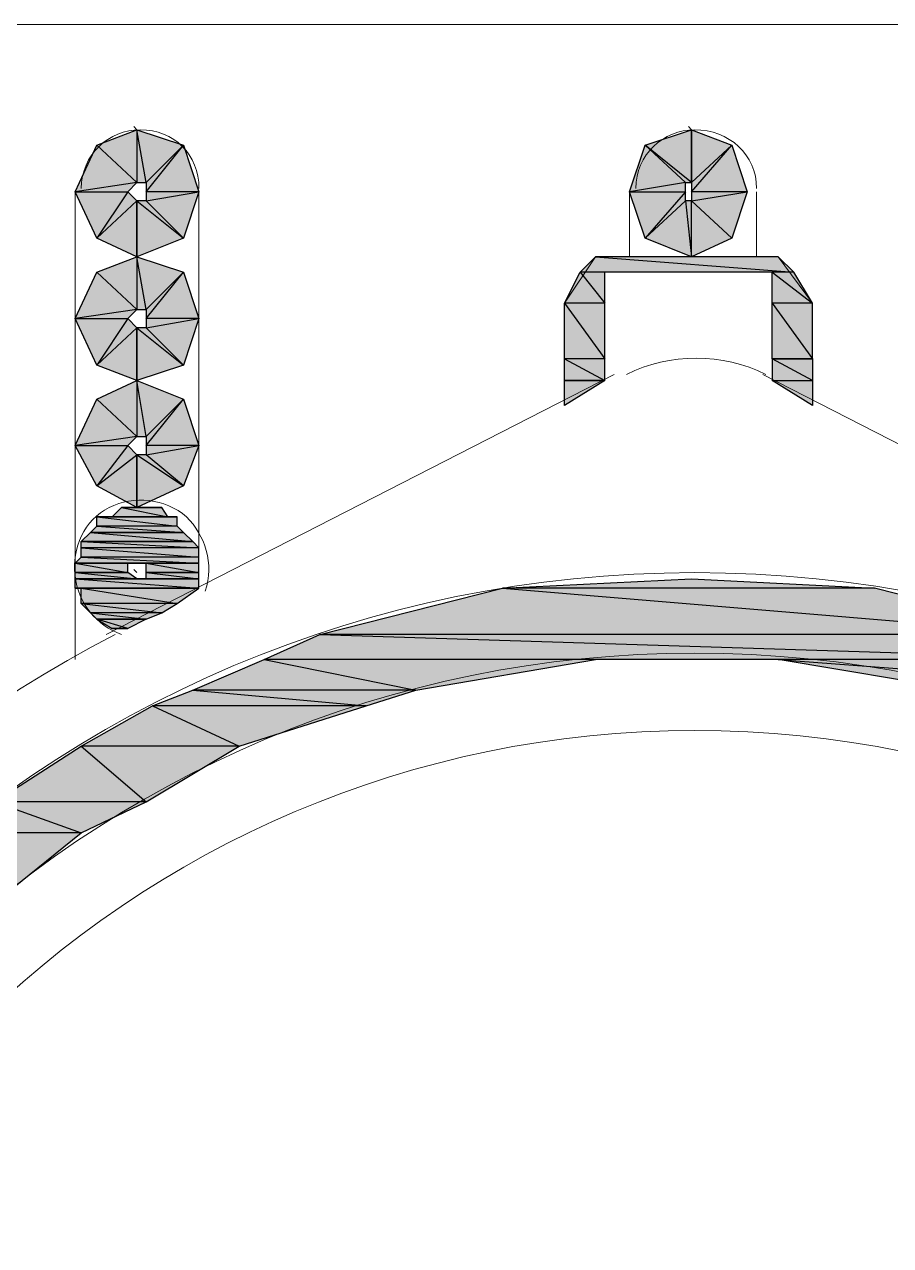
# Model space of a CAD drawing. Header units: millimetres. Extents: x 40 to 176, y -32 to 59.
# Drawn here: x 101.425 to 101.816, y 4.4 to 4.951 of the extents above; entities that cross this region are included whole.
import ezdxf

# ---------------------------------------------------------------- set-up
doc = ezdxf.new("R2010")
doc.units = ezdxf.units.MM
doc.layers.add('15 - Quadro de medição', color=6, linetype='Continuous')

msp = doc.modelspace()

# ---------------------------------------------------------------- hatches: boundary and pattern name
at = {"layer": '15 - Quadro de medição', "true_color": 0x000007}
h = msp.add_hatch(color=7, dxfattribs=at)
h.paths.add_polyline_path([(101.5038, 4.87567), (101.48005, 4.87567), (101.49681, 4.89662)])
h.paths.add_polyline_path([(101.48005, 4.87567), (101.49681, 4.89662), (101.48005, 4.87986)])
h.paths.add_polyline_path([(101.49681, 4.89662), (101.48005, 4.87986), (101.47586, 4.90361)])
h.paths.add_polyline_path([(101.48005, 4.87986), (101.47586, 4.90361), (101.47586, 4.87986)])
h.paths.add_polyline_path([(101.47586, 4.90361), (101.47586, 4.87986), (101.4577, 4.89662)])
h = msp.add_hatch(color=7, dxfattribs=at)
h.paths.add_polyline_path([(101.72588, 4.90361), (101.72588, 4.87986), (101.70493, 4.89662)])
h.paths.add_polyline_path([(101.72588, 4.87986), (101.70493, 4.89662), (101.72309, 4.87986)])
h.paths.add_polyline_path([(101.70493, 4.89662), (101.72309, 4.87986), (101.69795, 4.87567)])
h.paths.add_polyline_path([(101.72309, 4.87986), (101.69795, 4.87567), (101.72309, 4.87567)])
h.paths.add_polyline_path([(101.69795, 4.87567), (101.72309, 4.87567), (101.70493, 4.85472)])
h.paths.add_polyline_path([(101.72309, 4.87567), (101.70493, 4.85472), (101.72309, 4.87148)])
h.paths.add_polyline_path([(101.70493, 4.85472), (101.72309, 4.87148), (101.72588, 4.84634)])
h.paths.add_polyline_path([(101.72309, 4.87148), (101.72588, 4.84634), (101.72588, 4.87148)])
h.paths.add_polyline_path([(101.72588, 4.84634), (101.72588, 4.87148), (101.74404, 4.85472)])
h = msp.add_hatch(color=7, dxfattribs=at)
h.paths.add_polyline_path([(101.75102, 4.87567), (101.72588, 4.87567), (101.74404, 4.89662)])
h.paths.add_polyline_path([(101.72588, 4.87567), (101.74404, 4.89662), (101.72588, 4.87986)])
h.paths.add_polyline_path([(101.74404, 4.89662), (101.72588, 4.87986), (101.72588, 4.90361)])
h = msp.add_hatch(color=7, dxfattribs=at)
h.paths.add_polyline_path([(101.4577, 4.89662), (101.47586, 4.87986), (101.44793, 4.87567)])
h.paths.add_polyline_path([(101.47586, 4.87986), (101.44793, 4.87567), (101.47167, 4.87567)])
h.paths.add_polyline_path([(101.44793, 4.87567), (101.47167, 4.87567), (101.4577, 4.85472)])
h.paths.add_polyline_path([(101.47167, 4.87567), (101.4577, 4.85472), (101.47586, 4.87148)])
h.paths.add_polyline_path([(101.4577, 4.85472), (101.47586, 4.87148), (101.47586, 4.84634)])
h = msp.add_hatch(color=7, dxfattribs=at)
h.paths.add_polyline_path([(101.47586, 4.84634), (101.47586, 4.87148), (101.49681, 4.85472)])
h.paths.add_polyline_path([(101.47586, 4.87148), (101.49681, 4.85472), (101.48005, 4.87148)])
h.paths.add_polyline_path([(101.49681, 4.85472), (101.48005, 4.87148), (101.5038, 4.87567)])
h.paths.add_polyline_path([(101.48005, 4.87148), (101.5038, 4.87567), (101.48005, 4.87567)])
h = msp.add_hatch(color=7, dxfattribs=at)
h.paths.add_polyline_path([(101.74404, 4.85472), (101.72588, 4.87148), (101.75102, 4.87567)])
h.paths.add_polyline_path([(101.72588, 4.87148), (101.75102, 4.87567), (101.72588, 4.87567)])
h = msp.add_hatch(color=7, dxfattribs=at)
h.paths.add_polyline_path([(101.5038, 4.81841), (101.48005, 4.81841), (101.49681, 4.83936)])
h.paths.add_polyline_path([(101.48005, 4.81841), (101.49681, 4.83936), (101.48005, 4.8226)])
h.paths.add_polyline_path([(101.49681, 4.83936), (101.48005, 4.8226), (101.47586, 4.84634)])
h.paths.add_polyline_path([(101.48005, 4.8226), (101.47586, 4.84634), (101.47586, 4.8226)])
h.paths.add_polyline_path([(101.47586, 4.84634), (101.47586, 4.8226), (101.4577, 4.83936)])
h = msp.add_hatch(color=7, dxfattribs=at)
h.paths.add_polyline_path([(101.76499, 4.84634), (101.68258, 4.84634), (101.77197, 4.83936)])
h.paths.add_polyline_path([(101.68258, 4.84634), (101.77197, 4.83936), (101.6756, 4.83936)])
h = msp.add_hatch(color=7, dxfattribs=at)
h.paths.add_polyline_path([(101.4577, 4.83936), (101.47586, 4.8226), (101.44793, 4.81841)])
h.paths.add_polyline_path([(101.47586, 4.8226), (101.44793, 4.81841), (101.47167, 4.81841)])
h.paths.add_polyline_path([(101.44793, 4.81841), (101.47167, 4.81841), (101.4577, 4.79745)])
h.paths.add_polyline_path([(101.47167, 4.81841), (101.4577, 4.79745), (101.47586, 4.81422)])
h.paths.add_polyline_path([(101.4577, 4.79745), (101.47586, 4.81422), (101.47586, 4.79047)])
h = msp.add_hatch(color=7, dxfattribs=at)
h.paths.add_polyline_path([(101.68677, 4.83936), (101.6756, 4.83936), (101.68677, 4.82539)])
h.paths.add_polyline_path([(101.6756, 4.83936), (101.68677, 4.82539), (101.66861, 4.82539)])
h = msp.add_hatch(color=7, dxfattribs=at)
h.paths.add_polyline_path([(101.77197, 4.83936), (101.7622, 4.83936), (101.78036, 4.82539)])
h.paths.add_polyline_path([(101.7622, 4.83936), (101.78036, 4.82539), (101.7622, 4.82539)])
h = msp.add_hatch(color=7, dxfattribs=at)
h.paths.add_polyline_path([(101.68677, 4.82539), (101.66861, 4.82539), (101.68677, 4.80025)])
h.paths.add_polyline_path([(101.66861, 4.82539), (101.68677, 4.80025), (101.66861, 4.80025)])
h = msp.add_hatch(color=7, dxfattribs=at)
h.paths.add_polyline_path([(101.78036, 4.82539), (101.7622, 4.82539), (101.78036, 4.80025)])
h.paths.add_polyline_path([(101.7622, 4.82539), (101.78036, 4.80025), (101.7622, 4.80025)])
h = msp.add_hatch(color=7, dxfattribs=at)
h.paths.add_polyline_path([(101.47586, 4.79047), (101.47586, 4.81422), (101.49681, 4.79745)])
h.paths.add_polyline_path([(101.47586, 4.81422), (101.49681, 4.79745), (101.48005, 4.81422)])
h.paths.add_polyline_path([(101.49681, 4.79745), (101.48005, 4.81422), (101.5038, 4.81841)])
h.paths.add_polyline_path([(101.48005, 4.81422), (101.5038, 4.81841), (101.48005, 4.81841)])
h = msp.add_hatch(color=7, dxfattribs=at)
h.paths.add_polyline_path([(101.68677, 4.80025), (101.66861, 4.80025), (101.68677, 4.79047)])
h.paths.add_polyline_path([(101.66861, 4.80025), (101.68677, 4.79047), (101.66861, 4.79047)])
h = msp.add_hatch(color=7, dxfattribs=at)
h.paths.add_polyline_path([(101.7622, 4.80025), (101.7622, 4.79047), (101.78036, 4.79047)])
h.paths.add_polyline_path([(101.7622, 4.79047), (101.78036, 4.79047), (101.78036, 4.7793)])
for points in [[(101.7622, 4.80025), (101.78036, 4.80025), (101.78036, 4.79047)], [(101.66861, 4.79047), (101.68677, 4.79047), (101.66861, 4.7793)], [(101.72588, 4.70108), (101.80829, 4.69689), (101.64068, 4.69689)], [(101.4577, 4.68292), (101.48005, 4.68292), (101.47167, 4.67873)]]:
    msp.add_hatch(color=7, dxfattribs=at).paths.add_polyline_path(points)
h = msp.add_hatch(color=7, dxfattribs=at)
h.paths.add_polyline_path([(101.5038, 4.76114), (101.48005, 4.76114), (101.49681, 4.78209)])
h.paths.add_polyline_path([(101.48005, 4.76114), (101.49681, 4.78209), (101.48005, 4.76533)])
h.paths.add_polyline_path([(101.49681, 4.78209), (101.48005, 4.76533), (101.47586, 4.79047)])
h.paths.add_polyline_path([(101.48005, 4.76533), (101.47586, 4.79047), (101.47586, 4.76533)])
h.paths.add_polyline_path([(101.47586, 4.79047), (101.47586, 4.76533), (101.4577, 4.78209)])
h = msp.add_hatch(color=7, dxfattribs=at)
h.paths.add_polyline_path([(101.4577, 4.78209), (101.47586, 4.76533), (101.44793, 4.76114)])
h.paths.add_polyline_path([(101.47586, 4.76533), (101.44793, 4.76114), (101.47167, 4.76114)])
h.paths.add_polyline_path([(101.44793, 4.76114), (101.47167, 4.76114), (101.4577, 4.74298)])
h.paths.add_polyline_path([(101.47167, 4.76114), (101.4577, 4.74298), (101.47586, 4.75695)])
h.paths.add_polyline_path([(101.4577, 4.74298), (101.47586, 4.75695), (101.47586, 4.7332)])
h = msp.add_hatch(color=7, dxfattribs=at)
h.paths.add_polyline_path([(101.47586, 4.7332), (101.47586, 4.75695), (101.49681, 4.74298)])
h.paths.add_polyline_path([(101.47586, 4.75695), (101.49681, 4.74298), (101.48005, 4.75695)])
h.paths.add_polyline_path([(101.49681, 4.74298), (101.48005, 4.75695), (101.5038, 4.76114)])
h.paths.add_polyline_path([(101.48005, 4.75695), (101.5038, 4.76114), (101.48005, 4.76114)])
h = msp.add_hatch(color=7, dxfattribs=at)
h.paths.add_polyline_path([(101.48704, 4.7332), (101.46888, 4.7332), (101.48983, 4.72901)])
h.paths.add_polyline_path([(101.46888, 4.7332), (101.48983, 4.72901), (101.46469, 4.72901)])
h.paths.add_polyline_path([(101.48983, 4.72901), (101.46469, 4.72901), (101.46189, 4.72901)])
h = msp.add_hatch(color=7, dxfattribs=at)
h.paths.add_polyline_path([(101.48704, 4.7332), (101.46888, 4.7332)])
h.paths.add_polyline_path([(101.48704, 4.7332), (101.46888, 4.7332), (101.48285, 4.7332)])
h = msp.add_hatch(color=7, dxfattribs=at)
h.paths.add_polyline_path([(101.49402, 4.72901), (101.4577, 4.72901), (101.49402, 4.72482)])
h.paths.add_polyline_path([(101.4577, 4.72901), (101.49402, 4.72482), (101.4577, 4.72482)])
h = msp.add_hatch(color=7, dxfattribs=at)
h.paths.add_polyline_path([(101.49681, 4.72203), (101.45491, 4.72203), (101.501, 4.71784)])
h.paths.add_polyline_path([(101.45491, 4.72203), (101.501, 4.71784), (101.45072, 4.71784)])
h.paths.add_polyline_path([(101.501, 4.71784), (101.45072, 4.71784)])
h.paths.add_polyline_path([(101.45072, 4.71784), (101.501, 4.71784)])
h = msp.add_hatch(color=7, dxfattribs=at)
h.paths.add_polyline_path([(101.49402, 4.72482), (101.4577, 4.72482), (101.49681, 4.72203)])
h.paths.add_polyline_path([(101.4577, 4.72482), (101.49681, 4.72203), (101.45491, 4.72203)])
h.paths.add_polyline_path([(101.49681, 4.72203), (101.45491, 4.72203)])
h.paths.add_polyline_path([(101.45491, 4.72203), (101.49681, 4.72203)])
h = msp.add_hatch(color=7, dxfattribs=at)
h.paths.add_polyline_path([(101.501, 4.71784), (101.45072, 4.71784), (101.5038, 4.71505)])
h.paths.add_polyline_path([(101.45072, 4.71784), (101.5038, 4.71505), (101.45072, 4.71505)])
h = msp.add_hatch(color=7, dxfattribs=at)
h.paths.add_polyline_path([(101.5038, 4.71505), (101.45072, 4.71505), (101.5038, 4.71085)])
h.paths.add_polyline_path([(101.45072, 4.71505), (101.5038, 4.71085), (101.45072, 4.71085)])
h = msp.add_hatch(color=7, dxfattribs=at)
h.paths.add_polyline_path([(101.5038, 4.71085), (101.45072, 4.71085), (101.5038, 4.70806)])
h.paths.add_polyline_path([(101.45072, 4.71085), (101.5038, 4.70806), (101.44793, 4.70806)])
h = msp.add_hatch(color=7, dxfattribs=at)
h.paths.add_polyline_path([(101.47167, 4.70806), (101.44793, 4.70806)])
h.paths.add_polyline_path([(101.44793, 4.70806), (101.47167, 4.70806)])
h.paths.add_polyline_path([(101.47167, 4.70806), (101.44793, 4.70806)])
h.paths.add_polyline_path([(101.47167, 4.70806), (101.44793, 4.70806), (101.47586, 4.70806)])
h = msp.add_hatch(color=7, dxfattribs=at)
h.paths.add_polyline_path([(101.47167, 4.70806), (101.44793, 4.70806), (101.47167, 4.70387)])
h.paths.add_polyline_path([(101.44793, 4.70806), (101.47167, 4.70387), (101.44793, 4.70387)])
h = msp.add_hatch(color=7, dxfattribs=at)
h.paths.add_polyline_path([(101.47167, 4.70387), (101.44793, 4.70387), (101.47586, 4.70108)])
h.paths.add_polyline_path([(101.44793, 4.70387), (101.47586, 4.70108), (101.44793, 4.70108)])
h = msp.add_hatch(color=7, dxfattribs=at)
h.paths.add_polyline_path([(101.5038, 4.70806), (101.48005, 4.70806), (101.5038, 4.70387)])
h.paths.add_polyline_path([(101.48005, 4.70806), (101.5038, 4.70387), (101.48005, 4.70387)])
h = msp.add_hatch(color=7, dxfattribs=at)
h.paths.add_polyline_path([(101.5038, 4.70387), (101.48005, 4.70387), (101.5038, 4.70108)])
h.paths.add_polyline_path([(101.48005, 4.70387), (101.5038, 4.70108), (101.48005, 4.70108)])
h = msp.add_hatch(color=7, dxfattribs=at)
h.paths.add_polyline_path([(101.5038, 4.70108), (101.44793, 4.70108), (101.5038, 4.69689)])
h.paths.add_polyline_path([(101.44793, 4.70108), (101.5038, 4.69689), (101.44793, 4.69689)])
h.paths.add_polyline_path([(101.5038, 4.69689), (101.44793, 4.69689), (101.45072, 4.69689)])
h = msp.add_hatch(color=7, dxfattribs=at)
h.paths.add_polyline_path([(101.5038, 4.69689), (101.45072, 4.69689), (101.49402, 4.6899)])
h.paths.add_polyline_path([(101.45072, 4.69689), (101.49402, 4.6899), (101.45072, 4.6899)])
h = msp.add_hatch(color=7, dxfattribs=at)
h.paths.add_polyline_path([(101.80829, 4.69689), (101.64068, 4.69689), (101.8907, 4.67594)])
h.paths.add_polyline_path([(101.64068, 4.69689), (101.8907, 4.67594), (101.55827, 4.67594)])
h = msp.add_hatch(color=7, dxfattribs=at)
h.paths.add_polyline_path([(101.49402, 4.6899), (101.45072, 4.6899), (101.48704, 4.68571)])
h.paths.add_polyline_path([(101.45072, 4.6899), (101.48704, 4.68571), (101.45491, 4.68571)])
h = msp.add_hatch(color=7, dxfattribs=at)
h.paths.add_polyline_path([(101.48704, 4.68571), (101.45491, 4.68571), (101.48005, 4.68292)])
h.paths.add_polyline_path([(101.45491, 4.68571), (101.48005, 4.68292), (101.4577, 4.68292)])
h = msp.add_hatch(color=7, dxfattribs=at)
h.paths.add_polyline_path([(101.4577, 4.68292), (101.46469, 4.67873), (101.47167, 4.67873)])
h.paths.add_polyline_path([(101.46469, 4.67873), (101.47167, 4.67873), (101.46888, 4.67873)])
h = msp.add_hatch(color=7, dxfattribs=at)
h.paths.add_polyline_path([(101.8907, 4.67594), (101.55827, 4.67594), (101.91584, 4.66476)])
h.paths.add_polyline_path([(101.55827, 4.67594), (101.91584, 4.66476), (101.53313, 4.66476)])
h = msp.add_hatch(color=7, dxfattribs=at)
h.paths.add_polyline_path([(101.68258, 4.66476), (101.53313, 4.66476), (101.60157, 4.65079)])
h.paths.add_polyline_path([(101.53313, 4.66476), (101.60157, 4.65079), (101.501, 4.65079)])
h = msp.add_hatch(color=7, dxfattribs=at)
h.paths.add_polyline_path([(101.91584, 4.66476), (101.76499, 4.66476), (101.94797, 4.65079)])
h.paths.add_polyline_path([(101.76499, 4.66476), (101.94797, 4.65079), (101.8474, 4.65079)])
h = msp.add_hatch(color=7, dxfattribs=at)
h.paths.add_polyline_path([(101.60157, 4.65079), (101.501, 4.65079), (101.57922, 4.64381)])
h.paths.add_polyline_path([(101.501, 4.65079), (101.57922, 4.64381), (101.48285, 4.64381)])
h = msp.add_hatch(color=7, dxfattribs=at)
h.paths.add_polyline_path([(101.57922, 4.64381), (101.48285, 4.64381), (101.52196, 4.62565)])
h.paths.add_polyline_path([(101.48285, 4.64381), (101.52196, 4.62565), (101.45072, 4.62565)])
h = msp.add_hatch(color=7, dxfattribs=at)
h.paths.add_polyline_path([(101.52196, 4.62565), (101.45072, 4.62565), (101.48005, 4.60051)])
h.paths.add_polyline_path([(101.45072, 4.62565), (101.48005, 4.60051), (101.41161, 4.60051)])
h = msp.add_hatch(color=7, dxfattribs=at)
h.paths.add_polyline_path([(101.48005, 4.60051), (101.41161, 4.60051), (101.45072, 4.58654)])
h.paths.add_polyline_path([(101.41161, 4.60051), (101.45072, 4.58654), (101.39345, 4.58654)])
h = msp.add_hatch(color=7, dxfattribs=at)
h.paths.add_polyline_path([(101.45072, 4.58654), (101.39345, 4.58654), (101.40044, 4.54604)])
h.paths.add_polyline_path([(101.39345, 4.58654), (101.40044, 4.54604), (101.34736, 4.54604)])

# ---------------------------------------------------------------- linework, layer by layer
at = {"layer": '15 - Quadro de medição', "color": 7, "linetype": 'Continuous', "lineweight": 20, "true_color": 0x000007}
for points in [[(100.86408, 4.9511), (102.58489, 4.9511), (102.58489, 1.38517), (100.8571, 1.38517), (100.8557, 1.38657), (100.79285, 1.38517)], [(100.87805, 4.9511), (102.56254, 4.9511), (102.56254, 4.9511)], [(101.47586, 4.90361), (101.47447, 4.905), (101.47447, 4.905)], [(101.72588, 4.90361), (101.72449, 4.905), (101.72449, 4.905)], [(101.44793, 4.66476), (101.44793, 4.87567), (101.44793, 4.87567)], [(101.5038, 4.87567), (101.5038, 4.69689), (101.5038, 4.69689)], [(101.69795, 4.87567), (101.69795, 4.84634), (101.69795, 4.84634)], [(101.75521, 4.84634), (101.75521, 4.87567), (101.75521, 4.87567)], [(101.78036, 4.7793), (101.78036, 4.82539), (101.76499, 4.84634), (101.72588, 4.84634), (101.68258, 4.84634), (101.66861, 4.82539), (101.66861, 4.7793)], [(101.7622, 4.79047), (101.7622, 4.80025), (101.7622, 4.83936), (101.72588, 4.83936), (101.68677, 4.83936), (101.68677, 4.80025), (101.68677, 4.79047)], [(101.69096, 4.79326), (101.46189, 4.67594), (101.46189, 4.67594)], [(101.98708, 4.67594), (101.75801, 4.79326), (101.75801, 4.79326)], [(101.47586, 4.70387), (101.47447, 4.70527), (101.47447, 4.70527)]]:
    msp.add_lwpolyline(points, dxfattribs=at)
at = {"layer": '15 - Quadro de medição', "color": 7, "linetype": 'Continuous', "lineweight": -2, "true_color": 0x000007}
for points in [[(101.47586, 4.90361), (101.47586, 4.87986), (101.4577, 4.89662)], [(101.49681, 4.89662), (101.48005, 4.87986), (101.47586, 4.90361)], [(101.48005, 4.87986), (101.47586, 4.90361), (101.47586, 4.87986)], [(101.72588, 4.90361), (101.72588, 4.87986), (101.70493, 4.89662)], [(101.74404, 4.89662), (101.72588, 4.87986), (101.72588, 4.90361)], [(101.4577, 4.89662), (101.47586, 4.87986), (101.44793, 4.87567)], [(101.5038, 4.87567), (101.48005, 4.87567), (101.49681, 4.89662)], [(101.48005, 4.87567), (101.49681, 4.89662), (101.48005, 4.87986)], [(101.70493, 4.89662), (101.72309, 4.87986), (101.69795, 4.87567)], [(101.72588, 4.87986), (101.70493, 4.89662), (101.72309, 4.87986)], [(101.75102, 4.87567), (101.72588, 4.87567), (101.74404, 4.89662)], [(101.72588, 4.87567), (101.74404, 4.89662), (101.72588, 4.87986)], [(101.47586, 4.87986), (101.44793, 4.87567), (101.47167, 4.87567)], [(101.72309, 4.87986), (101.69795, 4.87567), (101.72309, 4.87567)], [(101.44793, 4.87567), (101.47167, 4.87567), (101.4577, 4.85472)], [(101.47167, 4.87567), (101.4577, 4.85472), (101.47586, 4.87148)], [(101.49681, 4.85472), (101.48005, 4.87148), (101.5038, 4.87567)], [(101.48005, 4.87148), (101.5038, 4.87567), (101.48005, 4.87567)], [(101.69795, 4.87567), (101.72309, 4.87567), (101.70493, 4.85472)], [(101.72309, 4.87567), (101.70493, 4.85472), (101.72309, 4.87148)], [(101.74404, 4.85472), (101.72588, 4.87148), (101.75102, 4.87567)], [(101.72588, 4.87148), (101.75102, 4.87567), (101.72588, 4.87567)], [(101.4577, 4.85472), (101.47586, 4.87148), (101.47586, 4.84634)], [(101.47586, 4.84634), (101.47586, 4.87148), (101.49681, 4.85472)], [(101.47586, 4.87148), (101.49681, 4.85472), (101.48005, 4.87148)], [(101.70493, 4.85472), (101.72309, 4.87148), (101.72588, 4.84634)], [(101.72309, 4.87148), (101.72588, 4.84634), (101.72588, 4.87148)], [(101.72588, 4.84634), (101.72588, 4.87148), (101.74404, 4.85472)], [(101.47586, 4.84634), (101.47586, 4.8226), (101.4577, 4.83936)], [(101.49681, 4.83936), (101.48005, 4.8226), (101.47586, 4.84634)], [(101.48005, 4.8226), (101.47586, 4.84634), (101.47586, 4.8226)], [(101.68258, 4.84634), (101.77197, 4.83936), (101.6756, 4.83936)], [(101.76499, 4.84634), (101.68258, 4.84634), (101.77197, 4.83936)], [(101.4577, 4.83936), (101.47586, 4.8226), (101.44793, 4.81841)], [(101.5038, 4.81841), (101.48005, 4.81841), (101.49681, 4.83936)], [(101.48005, 4.81841), (101.49681, 4.83936), (101.48005, 4.8226)], [(101.6756, 4.83936), (101.68677, 4.82539), (101.66861, 4.82539)], [(101.68677, 4.83936), (101.6756, 4.83936), (101.68677, 4.82539)], [(101.77197, 4.83936), (101.7622, 4.83936), (101.78036, 4.82539)], [(101.7622, 4.83936), (101.78036, 4.82539), (101.7622, 4.82539)], [(101.68677, 4.82539), (101.66861, 4.82539), (101.68677, 4.80025)], [(101.66861, 4.82539), (101.68677, 4.80025), (101.66861, 4.80025)], [(101.78036, 4.82539), (101.7622, 4.82539), (101.78036, 4.80025)], [(101.7622, 4.82539), (101.78036, 4.80025), (101.7622, 4.80025)], [(101.47586, 4.8226), (101.44793, 4.81841), (101.47167, 4.81841)], [(101.44793, 4.81841), (101.47167, 4.81841), (101.4577, 4.79745)], [(101.47167, 4.81841), (101.4577, 4.79745), (101.47586, 4.81422)], [(101.4577, 4.79745), (101.47586, 4.81422), (101.47586, 4.79047)], [(101.47586, 4.79047), (101.47586, 4.81422), (101.49681, 4.79745)], [(101.47586, 4.81422), (101.49681, 4.79745), (101.48005, 4.81422)], [(101.49681, 4.79745), (101.48005, 4.81422), (101.5038, 4.81841)], [(101.48005, 4.81422), (101.5038, 4.81841), (101.48005, 4.81841)], [(101.68677, 4.80025), (101.66861, 4.80025), (101.68677, 4.79047)], [(101.66861, 4.80025), (101.68677, 4.79047), (101.66861, 4.79047)], [(101.7622, 4.80025), (101.7622, 4.79047), (101.78036, 4.79047)], [(101.7622, 4.80025), (101.78036, 4.80025), (101.78036, 4.79047)], [(101.47586, 4.79047), (101.47586, 4.76533), (101.4577, 4.78209)], [(101.49681, 4.78209), (101.48005, 4.76533), (101.47586, 4.79047)], [(101.48005, 4.76533), (101.47586, 4.79047), (101.47586, 4.76533)], [(101.66861, 4.79047), (101.68677, 4.79047), (101.66861, 4.7793)], [(101.7622, 4.79047), (101.78036, 4.79047), (101.78036, 4.7793)], [(101.4577, 4.78209), (101.47586, 4.76533), (101.44793, 4.76114)], [(101.5038, 4.76114), (101.48005, 4.76114), (101.49681, 4.78209)], [(101.48005, 4.76114), (101.49681, 4.78209), (101.48005, 4.76533)], [(101.47586, 4.76533), (101.44793, 4.76114), (101.47167, 4.76114)], [(101.44793, 4.76114), (101.47167, 4.76114), (101.4577, 4.74298)], [(101.47167, 4.76114), (101.4577, 4.74298), (101.47586, 4.75695)], [(101.49681, 4.74298), (101.48005, 4.75695), (101.5038, 4.76114)], [(101.48005, 4.75695), (101.5038, 4.76114), (101.48005, 4.76114)], [(101.4577, 4.74298), (101.47586, 4.75695), (101.47586, 4.7332)], [(101.47586, 4.7332), (101.47586, 4.75695), (101.49681, 4.74298)], [(101.47586, 4.75695), (101.49681, 4.74298), (101.48005, 4.75695)], [(101.46888, 4.7332), (101.48983, 4.72901), (101.46469, 4.72901)], [(101.47167, 4.7332), (101.48285, 4.7332), (101.46888, 4.7332)], [(101.48704, 4.7332), (101.48704, 4.7332), (101.46888, 4.7332)], [(101.48704, 4.7332), (101.46888, 4.7332), (101.48285, 4.7332)], [(101.48704, 4.7332), (101.46888, 4.7332), (101.48983, 4.72901)], [(101.48005, 4.7332), (101.47167, 4.7332), (101.47167, 4.7332)], [(101.48005, 4.7332), (101.47167, 4.7332), (101.48285, 4.7332)], [(101.46189, 4.72901), (101.49402, 4.72901), (101.4577, 4.72901)], [(101.49402, 4.72901), (101.4577, 4.72901), (101.49402, 4.72482)], [(101.4577, 4.72901), (101.49402, 4.72482), (101.4577, 4.72482)], [(101.48983, 4.72901), (101.46469, 4.72901), (101.46189, 4.72901)], [(101.48983, 4.72901), (101.46189, 4.72901), (101.49402, 4.72901)], [(101.46469, 4.72901), (101.48983, 4.72901), (101.48983, 4.72901)], [(101.45491, 4.72203), (101.501, 4.71784), (101.45072, 4.71784)], [(101.4577, 4.72482), (101.49681, 4.72203), (101.45491, 4.72203)], [(101.49681, 4.72203), (101.45491, 4.72203)], [(101.45491, 4.72203), (101.49681, 4.72203), (101.49681, 4.72203)], [(101.49681, 4.72203), (101.45491, 4.72203), (101.501, 4.71784)], [(101.49402, 4.72482), (101.4577, 4.72482), (101.49681, 4.72203)], [(101.501, 4.71784), (101.45072, 4.71784)], [(101.45072, 4.71784), (101.501, 4.71784), (101.501, 4.71784)], [(101.501, 4.71784), (101.45072, 4.71784), (101.5038, 4.71505)], [(101.45072, 4.71784), (101.5038, 4.71505), (101.45072, 4.71505)], [(101.5038, 4.71505), (101.45072, 4.71505), (101.5038, 4.71085)], [(101.45072, 4.71505), (101.5038, 4.71085), (101.45072, 4.71085)], [(101.45072, 4.71085), (101.5038, 4.70806), (101.44793, 4.70806)], [(101.5038, 4.71085), (101.45072, 4.71085), (101.5038, 4.70806)], [(101.44793, 4.70806), (101.47586, 4.70806), (101.47586, 4.70806)], [(101.47586, 4.70806), (101.47586, 4.70806), (101.44793, 4.70806)], [(101.44793, 4.70806), (101.47586, 4.70806), (101.47586, 4.70806)], [(101.47586, 4.70806), (101.47586, 4.70806), (101.44793, 4.70806)], [(101.44793, 4.70806), (101.47586, 4.70806), (101.47586, 4.70806)], [(101.47586, 4.70806), (101.47586, 4.70806), (101.44793, 4.70806)], [(101.47167, 4.70806), (101.44793, 4.70806)], [(101.44793, 4.70806), (101.47167, 4.70806), (101.47167, 4.70806)], [(101.47167, 4.70806), (101.47167, 4.70806), (101.44793, 4.70806)], [(101.47167, 4.70806), (101.44793, 4.70806), (101.47586, 4.70806)], [(101.44793, 4.70806), (101.47167, 4.70806), (101.47167, 4.70806)], [(101.47167, 4.70806), (101.47167, 4.70806), (101.44793, 4.70806)], [(101.44793, 4.70806), (101.47167, 4.70806), (101.47167, 4.70806)], [(101.47167, 4.70806), (101.47167, 4.70806), (101.44793, 4.70806)], [(101.47167, 4.70806), (101.44793, 4.70806), (101.47167, 4.70387)], [(101.44793, 4.70806), (101.47167, 4.70387), (101.44793, 4.70387)], [(101.44793, 4.70387), (101.47167, 4.70387), (101.47167, 4.70387)], [(101.47167, 4.70387), (101.47167, 4.70387), (101.44793, 4.70387)], [(101.44793, 4.70387), (101.47167, 4.70387), (101.47167, 4.70387)], [(101.47167, 4.70387), (101.47167, 4.70387), (101.44793, 4.70387)], [(101.44793, 4.70387), (101.47167, 4.70387), (101.47167, 4.70387)], [(101.47167, 4.70387), (101.47167, 4.70387), (101.44793, 4.70387)], [(101.44793, 4.70387), (101.47167, 4.70387), (101.47167, 4.70387)], [(101.47167, 4.70387), (101.47167, 4.70387), (101.44793, 4.70387)], [(101.44793, 4.70387), (101.47167, 4.70387), (101.47167, 4.70387)], [(101.47167, 4.70387), (101.47167, 4.70387), (101.44793, 4.70387)], [(101.47167, 4.70387), (101.44793, 4.70387), (101.47586, 4.70108)], [(101.44793, 4.70387), (101.47586, 4.70108), (101.44793, 4.70108)], [(101.47586, 4.70806), (101.5038, 4.70806), (101.5038, 4.70806)], [(101.5038, 4.70806), (101.5038, 4.70806), (101.47586, 4.70806)], [(101.5038, 4.70806), (101.47586, 4.70806)], [(101.47586, 4.70806), (101.5038, 4.70806), (101.5038, 4.70806)], [(101.5038, 4.70806), (101.47586, 4.70806)], [(101.47586, 4.70806), (101.5038, 4.70806), (101.48005, 4.70806)], [(101.48005, 4.70806), (101.5038, 4.70806), (101.5038, 4.70806)], [(101.5038, 4.70806), (101.5038, 4.70806), (101.48005, 4.70806)], [(101.48005, 4.70806), (101.5038, 4.70806), (101.5038, 4.70806)], [(101.5038, 4.70806), (101.5038, 4.70806), (101.48005, 4.70806)], [(101.48005, 4.70806), (101.5038, 4.70806), (101.5038, 4.70806)], [(101.5038, 4.70806), (101.5038, 4.70806), (101.48005, 4.70806)], [(101.48005, 4.70806), (101.5038, 4.70806), (101.5038, 4.70806)], [(101.5038, 4.70806), (101.5038, 4.70806), (101.48005, 4.70806)], [(101.5038, 4.70806), (101.48005, 4.70806), (101.5038, 4.70387)], [(101.48005, 4.70806), (101.5038, 4.70387), (101.48005, 4.70387)], [(101.48005, 4.70387), (101.5038, 4.70387), (101.5038, 4.70387)], [(101.5038, 4.70387), (101.5038, 4.70387), (101.48005, 4.70387)], [(101.48005, 4.70387), (101.5038, 4.70387), (101.5038, 4.70387)], [(101.5038, 4.70387), (101.5038, 4.70387), (101.48005, 4.70387)], [(101.48005, 4.70387), (101.5038, 4.70387), (101.5038, 4.70387)], [(101.5038, 4.70387), (101.5038, 4.70387), (101.48005, 4.70387)], [(101.48005, 4.70387), (101.5038, 4.70387), (101.5038, 4.70387)], [(101.5038, 4.70387), (101.5038, 4.70387), (101.48005, 4.70387)], [(101.48005, 4.70387), (101.5038, 4.70387), (101.5038, 4.70387)], [(101.5038, 4.70387), (101.5038, 4.70387), (101.48005, 4.70387)], [(101.5038, 4.70387), (101.48005, 4.70387), (101.5038, 4.70108)], [(101.48005, 4.70387), (101.5038, 4.70108), (101.48005, 4.70108)], [(101.44793, 4.70108), (101.47586, 4.70108), (101.47586, 4.70108)], [(101.47586, 4.70108), (101.47586, 4.70108), (101.44793, 4.70108)], [(101.47586, 4.70108), (101.44793, 4.70108)], [(101.44793, 4.70108), (101.47586, 4.70108), (101.47586, 4.70108)], [(101.44793, 4.70108), (101.47586, 4.70108), (101.47586, 4.70108)], [(101.47586, 4.70108), (101.47586, 4.70108), (101.44793, 4.70108)], [(101.44793, 4.70108), (101.47586, 4.70108), (101.47586, 4.70108)], [(101.47586, 4.70108), (101.47586, 4.70108), (101.44793, 4.70108)], [(101.5038, 4.70108), (101.44793, 4.70108), (101.5038, 4.69689)], [(101.44793, 4.70108), (101.5038, 4.69689), (101.44793, 4.69689)], [(101.48005, 4.70108), (101.5038, 4.70108), (101.47586, 4.70108)], [(101.47586, 4.70108), (101.5038, 4.70108), (101.5038, 4.70108)], [(101.5038, 4.70108), (101.5038, 4.70108), (101.47586, 4.70108)], [(101.5038, 4.70108), (101.47586, 4.70108)], [(101.47586, 4.70108), (101.5038, 4.70108), (101.5038, 4.70108)], [(101.48005, 4.70108), (101.5038, 4.70108), (101.5038, 4.70108)], [(101.5038, 4.70108), (101.5038, 4.70108), (101.48005, 4.70108)], [(101.5038, 4.70108), (101.48005, 4.70108)], [(101.72588, 4.70108), (101.80829, 4.69689), (101.64068, 4.69689)], [(101.5038, 4.69689), (101.44793, 4.69689), (101.45072, 4.69689)], [(101.44793, 4.69689), (101.5038, 4.69689), (101.5038, 4.69689)], [(101.5038, 4.69689), (101.5038, 4.69689), (101.45072, 4.69689)], [(101.5038, 4.69689), (101.45072, 4.69689)], [(101.5038, 4.69689), (101.45072, 4.69689), (101.49402, 4.6899)], [(101.45072, 4.69689), (101.49402, 4.6899), (101.45072, 4.6899)], [(101.64068, 4.69689), (101.8907, 4.67594), (101.55827, 4.67594)], [(101.80829, 4.69689), (101.64068, 4.69689), (101.8907, 4.67594)], [(101.49402, 4.6899), (101.45072, 4.6899), (101.48704, 4.68571)], [(101.45072, 4.6899), (101.48704, 4.68571), (101.45491, 4.68571)], [(101.48704, 4.68571), (101.45491, 4.68571), (101.48005, 4.68292)], [(101.45491, 4.68571), (101.48005, 4.68292), (101.4577, 4.68292)], [(101.4577, 4.68292), (101.46469, 4.67873), (101.47167, 4.67873)], [(101.4577, 4.68292), (101.48005, 4.68292), (101.47167, 4.67873)], [(101.46469, 4.67873), (101.47167, 4.67873), (101.46888, 4.67873)], [(101.55827, 4.67594), (101.91584, 4.66476), (101.53313, 4.66476)], [(101.8907, 4.67594), (101.55827, 4.67594), (101.91584, 4.66476)], [(101.53313, 4.66476), (101.60157, 4.65079), (101.501, 4.65079)], [(101.68258, 4.66476), (101.53313, 4.66476), (101.60157, 4.65079)], [(101.91584, 4.66476), (101.76499, 4.66476), (101.94797, 4.65079)], [(101.76499, 4.66476), (101.94797, 4.65079), (101.8474, 4.65079)], [(101.501, 4.65079), (101.57922, 4.64381), (101.48285, 4.64381)], [(101.60157, 4.65079), (101.501, 4.65079), (101.57922, 4.64381)], [(101.48285, 4.64381), (101.52196, 4.62565), (101.45072, 4.62565)], [(101.57922, 4.64381), (101.48285, 4.64381), (101.52196, 4.62565)], [(101.45072, 4.62565), (101.48005, 4.60051), (101.41161, 4.60051)], [(101.52196, 4.62565), (101.45072, 4.62565), (101.48005, 4.60051)], [(101.41161, 4.60051), (101.45072, 4.58654), (101.39345, 4.58654)], [(101.48005, 4.60051), (101.41161, 4.60051), (101.45072, 4.58654)], [(101.45072, 4.58654), (101.39345, 4.58654), (101.40044, 4.54604)]]:
    msp.add_lwpolyline(points, close=True, dxfattribs=at)
at = {"layer": '15 - Quadro de medição', "color": 7, "linetype": 'Continuous', "lineweight": 20, "true_color": 0x000007}
for points in [[(101.47726, 4.90361), (101.46329, 4.90361), (101.45072, 4.89243), (101.45072, 4.87707)], [(101.5038, 4.87707), (101.5038, 4.89243), (101.49262, 4.90361), (101.47726, 4.90361)], [(101.72728, 4.90361), (101.71331, 4.90361), (101.70074, 4.89243), (101.70074, 4.87707)], [(101.75521, 4.87707), (101.75521, 4.89243), (101.74264, 4.90361), (101.72728, 4.90361)], [(101.7594, 4.79326), (101.73985, 4.80304), (101.7161, 4.80304), (101.69655, 4.79326)]]:
    msp.add_open_spline(points, degree=3, dxfattribs=at)
for points in [[(101.50659, 4.69549), (101.51078, 4.70806), (101.50659, 4.72063), (101.49821, 4.72901), (101.49821, 4.72901), (101.48843, 4.73739), (101.47447, 4.73879), (101.46329, 4.7332), (101.46329, 4.7332), (101.45212, 4.72762), (101.44653, 4.71505), (101.44793, 4.70247), (101.44793, 4.70247), (101.44932, 4.6899), (101.4577, 4.68013), (101.46888, 4.67594)], [(102.26224, 4.16891), (102.26224, 4.46503), (102.02339, 4.70387), (101.72728, 4.70387), (101.72728, 4.70387), (101.43256, 4.70387), (101.19372, 4.46503), (101.19372, 4.16891), (101.19372, 4.16891), (101.19372, 3.8742), (101.43256, 3.63535), (101.72728, 3.63535), (101.72728, 3.63535), (102.02339, 3.63535), (102.26224, 3.8742), (102.26224, 4.16891)], [(101.46608, 4.67594), (101.23283, 4.55581), (101.11131, 4.29043), (101.17416, 4.03482), (101.17416, 4.03482), (101.23562, 3.77922), (101.46469, 3.59904), (101.72728, 3.59904), (101.72728, 3.59904), (101.99127, 3.59904), (102.22033, 3.77922), (102.28179, 4.03482), (102.28179, 4.03482), (102.34465, 4.29043), (102.22313, 4.55581), (101.98987, 4.67594)], [(102.22732, 4.16891), (102.22732, 4.44547), (102.00384, 4.66756), (101.72728, 4.66756), (101.72728, 4.66756), (101.45212, 4.66756), (101.22864, 4.44547), (101.22864, 4.16891), (101.22864, 4.16891), (101.22864, 3.89375), (101.45212, 3.67027), (101.72728, 3.67027), (101.72728, 3.67027), (102.00384, 3.67027), (102.22732, 3.89375), (102.22732, 4.16891)], [(102.191, 4.16891), (102.191, 4.42452), (101.98428, 4.63264), (101.72728, 4.63264), (101.72728, 4.63264), (101.47167, 4.63264), (101.26495, 4.42452), (101.26495, 4.16891), (101.26495, 4.16891), (101.26495, 3.91331), (101.47167, 3.70659), (101.72728, 3.70659), (101.72728, 3.70659), (101.98428, 3.70659), (102.191, 3.91331), (102.191, 4.16891)]]:
    msp.add_open_spline(points, degree=3, knots=[0, 0, 0, 0, 0.0625, 0.0625, 0.0625, 0.062501, 0.125, 0.125, 0.125, 0.125001, 0.1875, 0.1875, 0.1875, 0.187501, 1, 1, 1, 1], dxfattribs=at)

doc.saveas('drawing.dxf')
